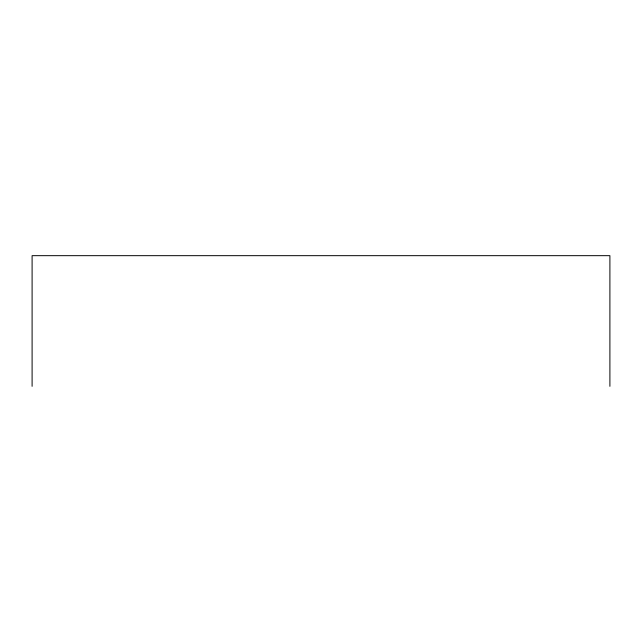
<?xml version="1.0" encoding="UTF-8"?>
<svg xmlns="http://www.w3.org/2000/svg" width="642" height="642" viewBox="0 0 642 642"><rect width="100%" height="100%" fill="white"/><g stroke="black" fill="none" stroke-linecap="round" stroke-linejoin="round"><path stroke-width="0.96" d="M609.9 386.332L609.9 255.668L32.1 255.668L32.1 386.332"/></g></svg>
